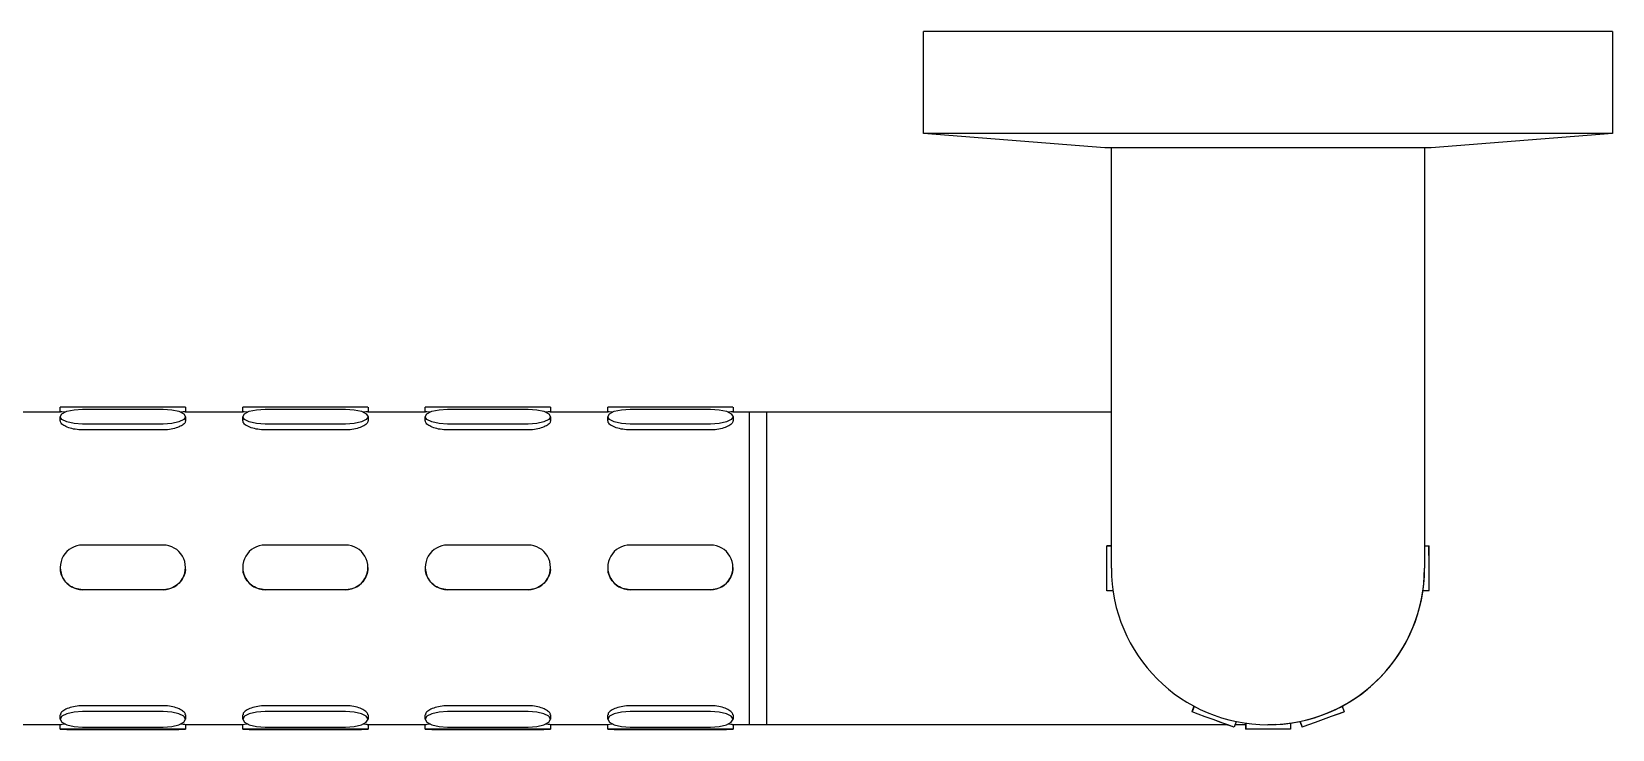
# Model space of a CAD drawing. Extents: x 0 to 951, y -2 to 427.
# Drawn here: x 168.15 to 190.24, y 245.29 to 255.04 of the extents above; entities that cross this region are included whole.
import ezdxf

# ---------------------------------------------------------------- set-up
doc = ezdxf.new("R2010")
doc.units = 0
doc.header["$LTSCALE"] = 23.1
doc.header["$MEASUREMENT"] = 0
doc.layers.get('0').update_dxf_attribs({"linetype": 'CONTINUOUS'})

msp = doc.modelspace()

# ---------------------------------------------------------------- linework, layer by layer
at = {"color": 7, "linetype": 'Continuous', "lineweight": 25}
for p, q in [((180.612, 253.619), (180.612, 255.043)), ((190.237, 255.043), (180.612, 255.043)), ((190.237, 255.043), (190.237, 253.619)), ((183.144, 253.418), (180.612, 253.619)), ((190.237, 253.619), (180.612, 253.619)), ((190.237, 253.619), (187.706, 253.418)), ((187.706, 253.418), (183.144, 253.418)), ((183.237, 250.668), (183.237, 253.418)), ((187.612, 253.418), (187.612, 250.668)), ((183.237, 247.543), (183.237, 250.668)), ((187.612, 250.668), (187.612, 247.543)), ((167.747, 249.73), (168.554, 249.73)), ((168.55, 249.729), (168.55, 249.793)), ((168.55, 249.602), (168.55, 249.661)), ((169.987, 249.794), (168.862, 249.794)), ((168.862, 249.766), (169.987, 249.766)), ((170.297, 249.73), (171.104, 249.73)), ((170.3, 249.793), (170.3, 249.729)), ((170.3, 249.661), (170.3, 249.602)), ((171.1, 249.729), (171.1, 249.793)), ((171.1, 249.602), (171.1, 249.661)), ((172.537, 249.794), (171.412, 249.794)), ((171.412, 249.766), (172.537, 249.766)), ((172.847, 249.73), (173.654, 249.73)), ((172.85, 249.793), (172.85, 249.729)), ((172.85, 249.661), (172.85, 249.602)), ((173.65, 249.729), (173.65, 249.793)), ((173.65, 249.602), (173.65, 249.661)), ((175.087, 249.794), (173.962, 249.794)), ((173.962, 249.766), (175.087, 249.766)), ((175.397, 249.73), (176.204, 249.73)), ((175.4, 249.793), (175.4, 249.729)), ((175.4, 249.661), (175.4, 249.602)), ((176.2, 249.729), (176.2, 249.793)), ((176.2, 249.602), (176.2, 249.661)), ((177.637, 249.794), (176.512, 249.794)), ((176.512, 249.766), (177.637, 249.766)), ((177.947, 249.73), (178.175, 249.73)), ((177.95, 249.793), (177.95, 249.729)), ((177.95, 249.661), (177.95, 249.602)), ((178.175, 249.73), (178.425, 249.73)), ((178.175, 249.73), (178.175, 245.355)), ((178.425, 249.73), (182.3, 249.73)), ((178.425, 245.355), (178.425, 249.73)), ((182.3, 249.73), (183.237, 249.73)), ((169.987, 249.556), (168.862, 249.556)), ((169.987, 249.476), (168.862, 249.476)), ((172.537, 249.556), (171.412, 249.556)), ((172.537, 249.476), (171.412, 249.476)), ((175.087, 249.556), (173.962, 249.556)), ((175.087, 249.476), (173.962, 249.476)), ((177.637, 249.556), (176.512, 249.556)), ((177.637, 249.476), (176.512, 249.476)), ((168.862, 247.868), (169.987, 247.868)), ((171.412, 247.868), (172.537, 247.868)), ((173.962, 247.868), (175.087, 247.868)), ((176.512, 247.868), (177.637, 247.868)), ((183.237, 247.852), (183.174, 247.852)), ((183.237, 247.855), (183.175, 247.855)), ((183.175, 247.852), (183.175, 247.855)), ((187.612, 247.858), (187.674, 247.858)), ((187.674, 247.855), (187.675, 247.855)), ((168.55, 247.555), (168.55, 247.555)), ((170.3, 247.555), (170.3, 247.555)), ((171.1, 247.555), (171.1, 247.555)), ((172.85, 247.555), (172.85, 247.555)), ((173.65, 247.555), (173.65, 247.555)), ((175.4, 247.555), (175.4, 247.555)), ((176.2, 247.555), (176.2, 247.555)), ((177.95, 247.555), (177.95, 247.555)), ((169.987, 247.243), (168.862, 247.243)), ((169.987, 247.242), (168.862, 247.242)), ((172.537, 247.243), (171.412, 247.243)), ((172.537, 247.242), (171.412, 247.242)), ((175.087, 247.243), (173.962, 247.243)), ((175.087, 247.242), (173.962, 247.242)), ((177.637, 247.243), (176.512, 247.243)), ((177.637, 247.242), (176.512, 247.242)), ((183.175, 247.23), (183.175, 247.23)), ((183.26, 247.227), (183.175, 247.227)), ((187.59, 247.233), (187.675, 247.233)), ((187.59, 247.23), (187.675, 247.23)), ((187.675, 247.23), (187.675, 247.233)), ((169.987, 245.621), (168.862, 245.621)), ((172.537, 245.621), (171.412, 245.621)), ((175.087, 245.621), (173.962, 245.621)), ((177.637, 245.621), (176.512, 245.621)), ((184.39, 245.615), (184.361, 245.535)), ((184.393, 245.613), (184.364, 245.534)), ((186.462, 245.616), (186.491, 245.537)), ((168.55, 245.433), (168.55, 245.492)), ((169.987, 245.541), (168.862, 245.541)), ((170.3, 245.492), (170.3, 245.433)), ((171.1, 245.433), (171.1, 245.492)), ((172.537, 245.541), (171.412, 245.541)), ((172.85, 245.492), (172.85, 245.433)), ((173.65, 245.433), (173.65, 245.492)), ((175.087, 245.541), (173.962, 245.541)), ((175.4, 245.492), (175.4, 245.433)), ((176.2, 245.433), (176.2, 245.492)), ((177.637, 245.541), (176.512, 245.541)), ((177.95, 245.492), (177.95, 245.433)), ((184.365, 245.534), (184.361, 245.535)), ((184.981, 245.401), (184.952, 245.321)), ((185.871, 245.401), (185.901, 245.321)), ((185.875, 245.402), (185.904, 245.322)), ((186.488, 245.536), (186.488, 245.535)), ((168.553, 245.355), (167.745, 245.355)), ((168.55, 245.293), (168.55, 245.356)), ((168.862, 245.324), (169.987, 245.324)), ((169.987, 245.294), (168.862, 245.294)), ((168.862, 245.291), (169.987, 245.291)), ((171.103, 245.355), (170.295, 245.355)), ((170.3, 245.356), (170.3, 245.293)), ((171.1, 245.293), (171.1, 245.356)), ((171.412, 245.324), (172.537, 245.324)), ((172.537, 245.294), (171.412, 245.294)), ((171.412, 245.291), (172.537, 245.291)), ((173.653, 245.355), (172.845, 245.355)), ((172.85, 245.356), (172.85, 245.293)), ((173.65, 245.293), (173.65, 245.356)), ((173.962, 245.324), (175.087, 245.324)), ((175.087, 245.294), (173.962, 245.294)), ((173.962, 245.291), (175.087, 245.291)), ((176.203, 245.355), (175.395, 245.355)), ((175.4, 245.356), (175.4, 245.293)), ((176.2, 245.293), (176.2, 245.356)), ((176.512, 245.324), (177.637, 245.324)), ((177.637, 245.294), (176.512, 245.294)), ((176.512, 245.291), (177.637, 245.291)), ((178.175, 245.355), (177.945, 245.355)), ((177.95, 245.356), (177.95, 245.293)), ((178.425, 245.355), (178.175, 245.355)), ((182.3, 245.355), (178.425, 245.355)), ((184.857, 245.355), (182.3, 245.355)), ((184.949, 245.322), (184.949, 245.321)), ((185.115, 245.355), (184.965, 245.355)), ((185.112, 245.378), (185.112, 245.293)), ((185.116, 245.293), (185.112, 245.293)), ((185.115, 245.377), (185.116, 245.292)), ((185.525, 245.357), (185.425, 245.355)), ((185.737, 245.293), (185.737, 245.293)), ((185.74, 245.378), (185.741, 245.293)), ((185.904, 245.322), (185.901, 245.321))]:
    msp.add_line(p, q, dxfattribs=at)
at = {"color": 7, "linetype": 'Continuous', "lineweight": 25, "flags": 128}
for points in [[(168.862, 249.556), (168.743, 249.564), (168.641, 249.587), (168.574, 249.621), (168.55, 249.661), (168.574, 249.702), (168.641, 249.736), (168.743, 249.758), (168.862, 249.766)], [(169.987, 249.766), (170.107, 249.758), (170.208, 249.736), (170.276, 249.702), (170.3, 249.661), (170.276, 249.621), (170.208, 249.587), (170.107, 249.564), (169.987, 249.556)], [(171.412, 249.556), (171.293, 249.564), (171.191, 249.587), (171.124, 249.621), (171.1, 249.661), (171.124, 249.702), (171.191, 249.736), (171.293, 249.758), (171.412, 249.766)], [(172.537, 249.766), (172.657, 249.758), (172.758, 249.736), (172.826, 249.702), (172.85, 249.661), (172.826, 249.621), (172.758, 249.587), (172.657, 249.564), (172.537, 249.556)], [(173.962, 249.556), (173.843, 249.564), (173.741, 249.587), (173.674, 249.621), (173.65, 249.661), (173.674, 249.702), (173.741, 249.736), (173.843, 249.758), (173.962, 249.766)], [(175.087, 249.766), (175.207, 249.758), (175.308, 249.736), (175.376, 249.702), (175.4, 249.661), (175.376, 249.621), (175.308, 249.587), (175.207, 249.564), (175.087, 249.556)], [(176.512, 249.556), (176.393, 249.564), (176.291, 249.587), (176.224, 249.621), (176.2, 249.661), (176.224, 249.702), (176.291, 249.736), (176.393, 249.758), (176.512, 249.766)], [(177.637, 249.766), (177.757, 249.758), (177.858, 249.736), (177.926, 249.702), (177.95, 249.661), (177.926, 249.621), (177.858, 249.587), (177.757, 249.564), (177.637, 249.556)], [(183.175, 247.227), (183.175, 247.251), (183.175, 247.318), (183.175, 247.42), (183.175, 247.539), (183.175, 247.659), (183.174, 247.76), (183.174, 247.828), (183.174, 247.852)], [(187.675, 247.233), (187.675, 247.257), (187.675, 247.325), (187.675, 247.426), (187.675, 247.546), (187.675, 247.665), (187.674, 247.767), (187.674, 247.835), (187.674, 247.858)], [(187.675, 247.544), (187.675, 247.662), (187.675, 247.763), (187.675, 247.831), (187.675, 247.855)], [(183.175, 247.23), (183.175, 247.254), (183.175, 247.322), (183.175, 247.423), (183.175, 247.541)], [(168.862, 245.541), (168.743, 245.533), (168.641, 245.509), (168.574, 245.474), (168.55, 245.433), (168.574, 245.391), (168.641, 245.356), (168.743, 245.332), (168.862, 245.324)], [(169.987, 245.324), (170.107, 245.332), (170.208, 245.356), (170.276, 245.391), (170.3, 245.433), (170.276, 245.474), (170.208, 245.509), (170.107, 245.533), (169.987, 245.541)], [(171.412, 245.541), (171.293, 245.533), (171.191, 245.509), (171.124, 245.474), (171.1, 245.433), (171.124, 245.391), (171.191, 245.356), (171.293, 245.332), (171.412, 245.324)], [(172.537, 245.324), (172.657, 245.332), (172.758, 245.356), (172.826, 245.391), (172.85, 245.433), (172.826, 245.474), (172.758, 245.509), (172.657, 245.533), (172.537, 245.541)], [(173.962, 245.541), (173.843, 245.533), (173.741, 245.509), (173.674, 245.474), (173.65, 245.433), (173.674, 245.391), (173.741, 245.356), (173.843, 245.332), (173.962, 245.324)], [(175.087, 245.324), (175.207, 245.332), (175.308, 245.356), (175.376, 245.391), (175.4, 245.433), (175.376, 245.474), (175.308, 245.509), (175.207, 245.533), (175.087, 245.541)], [(176.512, 245.541), (176.393, 245.533), (176.291, 245.509), (176.224, 245.474), (176.2, 245.433), (176.224, 245.391), (176.291, 245.356), (176.393, 245.332), (176.512, 245.324)], [(177.637, 245.324), (177.757, 245.332), (177.858, 245.356), (177.926, 245.391), (177.95, 245.433), (177.926, 245.474), (177.858, 245.509), (177.757, 245.533), (177.637, 245.541)], [(184.952, 245.321), (184.93, 245.329), (184.866, 245.352), (184.771, 245.386), (184.658, 245.427), (184.546, 245.468), (184.451, 245.502), (184.387, 245.526), (184.364, 245.534)], [(184.949, 245.321), (184.926, 245.33), (184.863, 245.353), (184.767, 245.387), (184.657, 245.428)], [(186.491, 245.537), (186.469, 245.528), (186.405, 245.505), (186.31, 245.47), (186.197, 245.429), (186.085, 245.388), (185.99, 245.353), (185.926, 245.33), (185.904, 245.322)], [(186.488, 245.535), (186.465, 245.527), (186.402, 245.504), (186.307, 245.469), (186.196, 245.429)], [(168.862, 245.294), (168.743, 245.294), (168.641, 245.294), (168.574, 245.293), (168.55, 245.293), (168.574, 245.292), (168.641, 245.291), (168.743, 245.291), (168.862, 245.291)], [(169.987, 245.291), (170.107, 245.291), (170.208, 245.291), (170.276, 245.292), (170.3, 245.293), (170.276, 245.293), (170.208, 245.294), (170.107, 245.294), (169.987, 245.294)], [(171.412, 245.294), (171.293, 245.294), (171.191, 245.294), (171.124, 245.293), (171.1, 245.293), (171.124, 245.292), (171.191, 245.291), (171.293, 245.291), (171.412, 245.291)], [(172.537, 245.291), (172.657, 245.291), (172.758, 245.291), (172.826, 245.292), (172.85, 245.293), (172.826, 245.293), (172.758, 245.294), (172.657, 245.294), (172.537, 245.294)], [(173.962, 245.294), (173.843, 245.294), (173.741, 245.294), (173.674, 245.293), (173.65, 245.293), (173.674, 245.292), (173.741, 245.291), (173.843, 245.291), (173.962, 245.291)], [(175.087, 245.291), (175.207, 245.291), (175.308, 245.291), (175.376, 245.292), (175.4, 245.293), (175.376, 245.293), (175.308, 245.294), (175.207, 245.294), (175.087, 245.294)], [(176.512, 245.294), (176.393, 245.294), (176.291, 245.294), (176.224, 245.293), (176.2, 245.293), (176.224, 245.292), (176.291, 245.291), (176.393, 245.291), (176.512, 245.291)], [(177.637, 245.291), (177.757, 245.291), (177.858, 245.291), (177.926, 245.292), (177.95, 245.293), (177.926, 245.293), (177.858, 245.294), (177.757, 245.294), (177.637, 245.294)], [(185.741, 245.293), (185.717, 245.293), (185.649, 245.293), (185.548, 245.293), (185.428, 245.293), (185.308, 245.292), (185.207, 245.292), (185.139, 245.292), (185.116, 245.292)], [(185.737, 245.293), (185.713, 245.293), (185.646, 245.293), (185.544, 245.293), (185.426, 245.293)]]:
    msp.add_lwpolyline(points, dxfattribs=at)
at = {"color": 7, "linetype": 'Continuous', "lineweight": 25}
for centre, radius, start, end in [((168.784, 236.167), 13.627, 89.6715, 90.9855), ((170.065, 236.167), 13.627, 89.0145, 90.3285), ((171.334, 236.167), 13.627, 89.6715, 90.9855), ((172.615, 236.167), 13.627, 89.0145, 90.3285), ((173.884, 236.168), 13.627, 89.6715, 90.9855), ((175.165, 236.168), 13.627, 89.0145, 90.3285), ((176.434, 236.168), 13.627, 89.6715, 90.9855), ((177.715, 236.168), 13.627, 89.0145, 90.3285), ((168.862, 247.555), 0.312, 89.9992, 270.0008), ((169.987, 247.555), 0.312, 269.9992, 90.0008), ((171.412, 247.555), 0.312, 89.9992, 270.0008), ((172.537, 247.555), 0.312, 269.9992, 90.0008), ((173.962, 247.555), 0.312, 89.9993, 270.0007), ((175.087, 247.555), 0.312, 269.9993, 90.0007), ((176.512, 247.555), 0.312, 89.9992, 270.0008), ((177.637, 247.555), 0.312, 269.9992, 90.0008), ((185.425, 247.543), 2.188, 180, 270), ((185.425, 247.543), 2.188, 270, 360), ((185.425, 247.543), 2.187, 272.6153, 360)]:
    msp.add_arc(centre, radius, start, end, dxfattribs=at)
for points, knots in [([(168.617, 249.723), (168.61, 249.723), (168.58, 249.726), (168.555, 249.73), (168.555, 249.73), (168.554, 249.729)], [0, 0, 0, 0, 0.144648, 0.698375, 1, 1, 1, 1]), ([(168.862, 249.476), (168.827, 249.478), (168.758, 249.481), (168.664, 249.506), (168.594, 249.539), (168.554, 249.574), (168.554, 249.594), (168.554, 249.602)], [0, 0, 0, 0, 0.213248, 0.426444, 0.641012, 0.856495, 1, 1, 1, 1]), ([(170.296, 249.602), (170.297, 249.598), (170.301, 249.583), (170.273, 249.553), (170.214, 249.517), (170.127, 249.489), (170.046, 249.477), (169.999, 249.476), (169.987, 249.476)], [0, 0, 0, 0, 0.070496, 0.28295, 0.496153, 0.711254, 0.926475, 1, 1, 1, 1]), ([(170.297, 249.73), (170.297, 249.73), (170.301, 249.731), (170.28, 249.728), (170.246, 249.724), (170.234, 249.723)], [0, 0, 0, 0, 0.1177633, 0.6704865, 1, 1, 1, 1]), ([(171.167, 249.723), (171.16, 249.723), (171.13, 249.726), (171.105, 249.73), (171.105, 249.73), (171.104, 249.729)], [0, 0, 0, 0, 0.144649, 0.698376, 1, 1, 1, 1]), ([(171.412, 249.476), (171.377, 249.478), (171.308, 249.481), (171.214, 249.506), (171.144, 249.539), (171.104, 249.574), (171.104, 249.594), (171.104, 249.602)], [0, 0, 0, 0, 0.213249, 0.426444, 0.641012, 0.856495, 1, 1, 1, 1]), ([(172.846, 249.602), (172.847, 249.598), (172.851, 249.583), (172.823, 249.553), (172.764, 249.517), (172.677, 249.489), (172.596, 249.477), (172.549, 249.476), (172.537, 249.476)], [0, 0, 0, 0, 0.070496, 0.28295, 0.496154, 0.711254, 0.926476, 1, 1, 1, 1]), ([(172.847, 249.73), (172.847, 249.73), (172.851, 249.731), (172.83, 249.728), (172.796, 249.724), (172.784, 249.723)], [0, 0, 0, 0, 0.1177633, 0.6704865, 1, 1, 1, 1]), ([(173.717, 249.723), (173.71, 249.723), (173.68, 249.726), (173.655, 249.73), (173.655, 249.73), (173.654, 249.729)], [0, 0, 0, 0, 0.144648, 0.698376, 1, 1, 1, 1]), ([(173.962, 249.476), (173.927, 249.478), (173.858, 249.481), (173.764, 249.506), (173.694, 249.539), (173.654, 249.574), (173.654, 249.594), (173.654, 249.602)], [0, 0, 0, 0, 0.213248, 0.426444, 0.641011, 0.856495, 1, 1, 1, 1]), ([(175.396, 249.602), (175.397, 249.598), (175.401, 249.583), (175.373, 249.553), (175.314, 249.517), (175.227, 249.489), (175.146, 249.477), (175.099, 249.476), (175.087, 249.476)], [0, 0, 0, 0, 0.070496, 0.28295, 0.496154, 0.711255, 0.926476, 1, 1, 1, 1]), ([(175.397, 249.73), (175.397, 249.73), (175.401, 249.731), (175.38, 249.728), (175.346, 249.724), (175.334, 249.723)], [0, 0, 0, 0, 0.1177633, 0.6704865, 1, 1, 1, 1]), ([(176.267, 249.723), (176.26, 249.723), (176.23, 249.726), (176.205, 249.73), (176.205, 249.73), (176.204, 249.729)], [0, 0, 0, 0, 0.144648, 0.698376, 1, 1, 1, 1]), ([(176.512, 249.476), (176.477, 249.478), (176.408, 249.481), (176.314, 249.506), (176.244, 249.539), (176.204, 249.574), (176.204, 249.594), (176.204, 249.602)], [0, 0, 0, 0, 0.213248, 0.426444, 0.641012, 0.856495, 1, 1, 1, 1]), ([(177.946, 249.602), (177.947, 249.598), (177.951, 249.583), (177.923, 249.553), (177.864, 249.517), (177.777, 249.489), (177.696, 249.477), (177.649, 249.476), (177.637, 249.476)], [0, 0, 0, 0, 0.070496, 0.28295, 0.496154, 0.711255, 0.926476, 1, 1, 1, 1]), ([(177.947, 249.73), (177.947, 249.73), (177.951, 249.731), (177.93, 249.728), (177.896, 249.724), (177.884, 249.723)], [0, 0, 0, 0, 0.117763, 0.670487, 1, 1, 1, 1]), ([(168.862, 247.242), (168.827, 247.246), (168.758, 247.253), (168.664, 247.306), (168.594, 247.385), (168.554, 247.473), (168.554, 247.532), (168.554, 247.555)], [0, 0, 0, 0, 0.213248, 0.426444, 0.641012, 0.856495, 1, 1, 1, 1]), ([(170.296, 247.555), (170.297, 247.543), (170.301, 247.497), (170.273, 247.418), (170.214, 247.331), (170.127, 247.269), (170.046, 247.245), (169.999, 247.243), (169.987, 247.242)], [0, 0, 0, 0, 0.070496, 0.282949, 0.496153, 0.711254, 0.926475, 1, 1, 1, 1]), ([(171.412, 247.242), (171.377, 247.246), (171.308, 247.253), (171.214, 247.306), (171.144, 247.385), (171.104, 247.473), (171.104, 247.532), (171.104, 247.555)], [0, 0, 0, 0, 0.213249, 0.426444, 0.641012, 0.856495, 1, 1, 1, 1]), ([(172.846, 247.555), (172.847, 247.543), (172.851, 247.497), (172.823, 247.418), (172.764, 247.331), (172.677, 247.269), (172.596, 247.245), (172.549, 247.243), (172.537, 247.242)], [0, 0, 0, 0, 0.070496, 0.28295, 0.496154, 0.711254, 0.926476, 1, 1, 1, 1]), ([(173.962, 247.242), (173.927, 247.246), (173.858, 247.253), (173.764, 247.306), (173.694, 247.385), (173.654, 247.473), (173.654, 247.532), (173.654, 247.555)], [0, 0, 0, 0, 0.213248, 0.426444, 0.641011, 0.856495, 1, 1, 1, 1]), ([(175.396, 247.555), (175.397, 247.543), (175.401, 247.497), (175.373, 247.418), (175.314, 247.331), (175.227, 247.269), (175.146, 247.245), (175.099, 247.243), (175.087, 247.242)], [0, 0, 0, 0, 0.070496, 0.28295, 0.496154, 0.711255, 0.926476, 1, 1, 1, 1]), ([(176.512, 247.242), (176.477, 247.246), (176.408, 247.253), (176.314, 247.306), (176.244, 247.385), (176.204, 247.473), (176.204, 247.532), (176.204, 247.555)], [0, 0, 0, 0, 0.213248, 0.426444, 0.641012, 0.856495, 1, 1, 1, 1]), ([(177.946, 247.555), (177.947, 247.543), (177.951, 247.497), (177.923, 247.418), (177.864, 247.331), (177.777, 247.269), (177.696, 247.245), (177.649, 247.243), (177.637, 247.242)], [0, 0, 0, 0, 0.070496, 0.28295, 0.496154, 0.711255, 0.926476, 1, 1, 1, 1]), ([(168.862, 245.621), (168.827, 245.619), (168.758, 245.616), (168.664, 245.591), (168.594, 245.556), (168.554, 245.52), (168.554, 245.5), (168.554, 245.492)], [0, 0, 0, 0, 0.213248, 0.426444, 0.641012, 0.856495, 1, 1, 1, 1]), ([(170.296, 245.492), (170.297, 245.496), (170.301, 245.511), (170.273, 245.543), (170.214, 245.58), (170.127, 245.608), (170.046, 245.62), (169.999, 245.621), (169.987, 245.621)], [0, 0, 0, 0, 0.070496, 0.282949, 0.496153, 0.711253, 0.926475, 1, 1, 1, 1]), ([(171.412, 245.621), (171.377, 245.619), (171.308, 245.616), (171.214, 245.591), (171.144, 245.556), (171.104, 245.52), (171.104, 245.5), (171.104, 245.492)], [0, 0, 0, 0, 0.213249, 0.426444, 0.641012, 0.856495, 1, 1, 1, 1]), ([(172.846, 245.492), (172.847, 245.496), (172.851, 245.511), (172.823, 245.543), (172.764, 245.58), (172.677, 245.608), (172.596, 245.62), (172.549, 245.621), (172.537, 245.621)], [0, 0, 0, 0, 0.070496, 0.282949, 0.496154, 0.711254, 0.926476, 1, 1, 1, 1]), ([(173.962, 245.621), (173.927, 245.619), (173.858, 245.616), (173.764, 245.591), (173.694, 245.556), (173.654, 245.52), (173.654, 245.5), (173.654, 245.492)], [0, 0, 0, 0, 0.213248, 0.426444, 0.641011, 0.856495, 1, 1, 1, 1]), ([(175.396, 245.492), (175.397, 245.496), (175.401, 245.511), (175.373, 245.543), (175.314, 245.58), (175.227, 245.608), (175.146, 245.62), (175.099, 245.621), (175.087, 245.621)], [0, 0, 0, 0, 0.070496, 0.282949, 0.496154, 0.711255, 0.926476, 1, 1, 1, 1]), ([(176.512, 245.621), (176.477, 245.619), (176.408, 245.616), (176.314, 245.591), (176.244, 245.556), (176.204, 245.52), (176.204, 245.5), (176.204, 245.492)], [0, 0, 0, 0, 0.213248, 0.426444, 0.641012, 0.856495, 1, 1, 1, 1]), ([(177.946, 245.492), (177.947, 245.496), (177.951, 245.511), (177.923, 245.543), (177.864, 245.58), (177.777, 245.608), (177.696, 245.62), (177.649, 245.621), (177.637, 245.621)], [0, 0, 0, 0, 0.070496, 0.282949, 0.496154, 0.711255, 0.926476, 1, 1, 1, 1]), ([(168.625, 245.365), (168.615, 245.364), (168.582, 245.361), (168.553, 245.356), (168.553, 245.356), (168.553, 245.355)], [0, 0, 0, 0, 0.173987, 0.637243, 1, 1, 1, 1]), ([(170.295, 245.356), (170.297, 245.356), (170.302, 245.355), (170.279, 245.359), (170.242, 245.363), (170.227, 245.365)], [0, 0, 0, 0, 0.209588, 0.670429, 1, 1, 1, 1]), ([(171.175, 245.365), (171.165, 245.364), (171.132, 245.361), (171.103, 245.356), (171.103, 245.356), (171.103, 245.355)], [0, 0, 0, 0, 0.173987, 0.637243, 1, 1, 1, 1]), ([(172.845, 245.356), (172.847, 245.356), (172.852, 245.355), (172.829, 245.359), (172.792, 245.363), (172.777, 245.365)], [0, 0, 0, 0, 0.209588, 0.67043, 1, 1, 1, 1]), ([(173.725, 245.365), (173.715, 245.364), (173.682, 245.361), (173.653, 245.356), (173.653, 245.356), (173.653, 245.355)], [0, 0, 0, 0, 0.173987, 0.637243, 1, 1, 1, 1]), ([(175.395, 245.356), (175.397, 245.356), (175.402, 245.355), (175.379, 245.359), (175.342, 245.363), (175.327, 245.365)], [0, 0, 0, 0, 0.209588, 0.67043, 1, 1, 1, 1]), ([(176.275, 245.365), (176.265, 245.364), (176.232, 245.361), (176.203, 245.356), (176.203, 245.356), (176.203, 245.355)], [0, 0, 0, 0, 0.1739871, 0.6372431, 1, 1, 1, 1]), ([(177.945, 245.356), (177.947, 245.356), (177.952, 245.355), (177.929, 245.359), (177.892, 245.363), (177.877, 245.365)], [0, 0, 0, 0, 0.209588, 0.67043, 1, 1, 1, 1])]:
    msp.add_open_spline(points, degree=3, knots=knots, dxfattribs=at)

doc.saveas('drawing.dxf')
